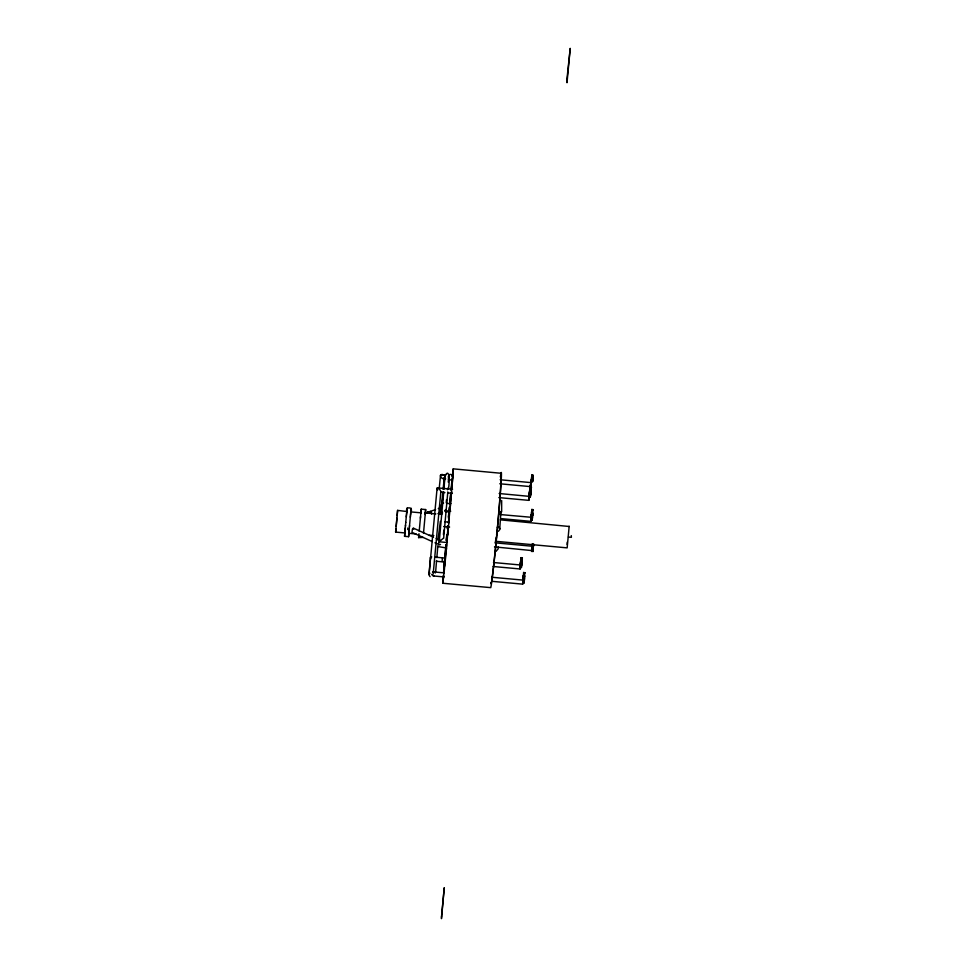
<?xml version="1.0" encoding="UTF-8"?>
<svg xmlns="http://www.w3.org/2000/svg" width="967" height="967" viewBox="0 0 967 967"><rect width="100%" height="100%" fill="white"/><g stroke="black" fill="none" stroke-linecap="round" stroke-linejoin="round"><path stroke-width="1.45" d="M500.93 511.507L499.77 528.441M531.366 515.133L530.943 521.37L501.099 518.626M532.152 545.315L532.297 543.817L531.62 551.504L531.971 546.21L494.862 542.801M405.524 525.202L404.859 532.938L395.612 532.092L397.594 510.383L406.829 511.531M413.743 529.203L413.175 528.2A3.07 0.943 -76.1 0 0 412.425 529.203L411.99 532.358L432.273 541.593M531.91 474.978L531.197 482.352L531.342 479.91L532.551 480.031L532.491 481.409L532.938 477.517L532.998 475.921L531.753 475.933L531.85 474.966C535.089 474.253 531.221 486.498 532.708 480.285M522.7 582.569L522.7 584.141L491.55 581.288M530.943 521.37L531.27 516.124L531.076 518.155M397.594 510.383L397.195 515.568M491.744 577.239L523.087 580.115L522.724 583.21L523.401 575.691L524.622 575.921L523.933 583.319L524.211 581.215M520.246 566.529L521.37 566.988L521.503 564.523M533.313 545.618L533.47 544.844L533.446 546.198L532.213 546.077M448.277 479.016C453.571 483.343 454.575 471.63 448.567 475.002M533.446 546.198L533.579 543.841L532.853 551.661L533.168 547.431M408.799 534.558L408.582 536.685L404.557 536.322L404.859 532.466M404.859 532.938L405.294 527.789M410.854 512.147C413.864 506.889 404.738 506.055 406.841 511.773M530.931 519.69L531.016 519.859M531.596 549.643L531.608 550.574L532.841 550.682L533.24 546.343M407.723 529.553L407.869 527.946M529.07 498.368L529.227 495.962M531.499 515.133L531.536 513.852L531.366 515.193L532.684 515.242L532.732 514.081L532.684 515.242M520.355 565.405L520.862 559.506L520.367 563.821M521.527 564.607C521.261 569.72 522.615 554.176 521.697 562.468M530.919 519.533L532.104 519.642L532.201 518.735C531.862 524.211 532.829 513.731 532.333 517.418M408.582 536.685L409.549 525.565M443.732 491.913L439.236 541.798L443.502 538.135M410.854 511.906L420.899 512.824M567.121 544.421L567.266 542.124M451.662 488.383L451.77 485.265L451.202 490.136M443.333 576.259L442.874 583.258L490.752 587.646A57.73 1.342 -84.7 0 0 498.44 517.188A57.73 1.342 -84.7 0 0 500.338 476.936M531.342 479.91L531.294 481.3L531.753 475.933M524.066 580.78C523.316 584.914 526.193 575.365 523.256 576.695L523.352 575.74M520.27 565.369L520.754 560.618L521.999 561.138L522.337 557.778L521.14 557.669L520.802 561.029M532.237 518.675L532.201 519.46L532.382 518.143M531.209 517.961L531.246 517.285L500.217 514.553M532.479 517.381L532.587 514.879M442.1 561.501L442.378 558.358M530.412 495.189L530.992 490.015L530.46 495.551L530.532 494.064M446.984 536.999L446.802 539.985L447.999 528.03M452.181 484.262L453.257 468.85L501.015 473.262M453.124 473.093L451.335 494.379M435.658 571.702L436.576 560.497M443.104 578.036L443.309 575.377M443.515 572.706L446.113 544.82M444.965 557.476L444.373 566.759L446.609 544.626M522.784 582.569L522.7 584.141M529.336 493.279L529.771 489.906L529.239 495.442L529.856 488.794L529.771 490.354L531.028 490.414L531.101 489L530.557 493.4M521.999 561.138L521.697 562.794M448.035 489.205C449.655 487.441 450.199 464.97 444.856 476.429M443.962 489.229L445.025 475.389L445.34 476.405M443.732 570.047L445.944 544.614M451.226 493.944L450.284 504.436M529.287 493.895L528.816 500.362L498.839 497.594M409.126 530.363L408.884 533.313L416.064 533.965M418.977 533.76L418.626 537.616L423.099 537.41M425.202 514.529L425.347 512.933L435.839 513.9M420.403 518.203L421.225 509.15L425.661 509.549L423.486 533.361M447.806 491.913L443.648 538.184M449.075 511.785L449.147 510.842M446.972 541.46L447.153 539.042L446.923 541.194M448.301 526.616L446.331 549.885M421.225 509.15L420.875 513.066M430.448 557.669L428.997 574.966L430.073 576.683M440.855 491.671L433.156 574.18M436.83 557.633L437.882 545.666M449.752 511.217L450.066 506.793M450.259 506.732L451.601 491.792M437.072 488.383L429.046 574.446L429.94 573.165M446.295 540.348L446.814 534.594M446.307 540.613L446.935 534.824M448.446 523.135L449.365 512.014L445.485 511.616M450.441 505.161L448.615 523.147M528.949 498.295L528.816 500.362M396.966 518.143L396.204 526.386M405.415 526.169L405.777 522.385M409.452 526.544L410.455 515.653M419.207 531.294L420.548 516.583M447.757 526.435L447.54 528.744M449.51 507.639L449.111 511.93M405.753 522.482L406.418 515.29M418.82 535.476L418.626 537.616M425.287 513.477L425.661 509.549M447.346 528.78L447.612 525.83M447.709 535.283L449.111 520.004M406.285 516.91L407.155 507.844M410.31 517.272L411.18 508.219M441.714 503.892L442.826 492.288M442.076 504.641L443.285 491.925M446.234 502.671L446.5 499.818M448.422 516.982L448.688 514.142M448.458 518.167L449.389 507.143M410.528 514.976L410.866 511.603M406.503 514.601L406.841 511.229M405.016 531.838L404.557 536.322M439.187 488.673L440.529 475.293M440.626 509.609L440.275 513.151M449.631 504.52L450.767 492.795M445.074 562.782L446.464 548.071M520.258 566.904L520.5 564.994L493.484 562.516M520.367 567.073L520.125 568.971L493.11 566.493M443.104 489.411L444.3 477.613M443.563 489.024L444.723 477.638M443.418 534.521L443.853 530.097M452.508 476.356L452.616 475.377M496.603 534.884L496.833 532.515M395.987 528.683L395.612 532.092M441.617 504.75L440.819 507.699L438.269 508.606M440.577 510.105L440.879 507.119M447.479 489.761L447.636 488.262M450.985 490.148L452.024 479.825M450.151 500.35L450.9 493.001M448.785 517.248L449.039 514.686M444.046 573.056L445.303 560.002M523.014 580.526L523.256 576.695M522.337 557.778L521.382 567.556L520.186 567.448L521.14 557.669M521.382 567.556L521.431 566.638M531.294 485.398L530.943 489.169L529.735 489.048L530.073 485.289L531.306 485.7L530.073 485.289M529.179 496.893L530.158 486.824L531.379 486.945L530.399 497.002L529.167 496.542L530.399 497.002M531.028 490.414L531.379 486.945M532.95 476.042L533.119 475.087M524.827 572.597L524.489 576.332L523.28 576.223L523.63 572.488L524.839 572.923L523.63 572.488M524.465 576.815L524.597 575.8M531.04 517.913C529.771 514.94 533.494 512.002 531.475 512.812M531.487 513.114L531.826 509.452L533.01 509.863L531.826 509.452M532.672 513.223L533.01 509.561M531.608 550.574L531.705 549.631C533.736 551.528 532.926 549.026 533.204 547.177M437.93 540.202L440.36 521.358M532.491 515.447L532.805 512.981L532.793 514.214L531.608 514.106L531.632 512.873M451.734 483.234L452.278 479.136M452.338 476.912L453.257 468.85M496.373 537.12L495.853 541.798M444.349 569.515L442.874 583.258M448.253 482.086L448.652 478.496M452.447 476.513L452.979 473.274M443.648 575.969L443.261 578.967L443.2 578.339M448.785 477.299L449.014 475.752L448.132 477.033M500.507 513.296L500.737 512.087L500.495 512.667M440.698 507.131L441.593 505.826M445.219 511.543L445.449 510.902M500.132 479.765L531.306 482.642L531.137 485.192L530.931 486.655L499.758 483.766M529.167 496.349L499.141 493.521M569.043 526.471L500.265 519.835M495.261 541.254L567.158 547.866L569.188 526.181M441.351 508.557L440.747 509.742L441.363 504.351L443.587 503.058M495.974 551.456L498.174 548.809L498.223 546.947M500.604 512.921L501.643 511.7L501.668 500.507M443.841 478.327L442.995 478.532A3.941 2.575 74.9 0 1 441.52 477.819L440.565 476.308A1.487 0.967 74.9 0 1 440.698 474.882L445.872 474.749M498.392 531.33L500.241 528.889L498.356 526.616M432.539 572.126L433.011 571.944A3.965 2.78 -89.8 0 1 434.534 572.222L435.295 573.008M437.882 513.682L440.71 512.631M435.573 509.597L426.266 512.8M425.021 513.199L430.46 511.555L425.021 513.175M452.568 489.229L437.265 487.876A1.511 0.641 56.4 0 0 437.181 488.806L437.725 489.882M446.561 503.336L451.009 503.734M444.832 521.757L449.292 522.168M443.66 526.544L449.595 527.075M442.995 478.532L445.642 478.774M531.391 487.271L530.158 486.824M444.893 492.626L440.662 492.179A1.511 0.641 56.4 0 0 440.759 491.248L439.792 489.604A4.001 1.692 56.4 0 0 438.353 488.202L437.531 487.839M447.89 492.904L452.387 493.315M444.796 510.661L450.731 511.217M530.907 519.206L532.104 519.642M438.837 514.178L441.834 514.456M568.415 537.048L571.388 537.314L571.279 535.609M429.348 535.198L433.845 535.609M532.321 545.025L533.554 545.134M439.236 541.798L447.383 542.547M494.488 546.875L532.841 550.682M445.666 547.818L437.942 546.585M521.153 558.019L522.337 558.128M435.476 557.197L445.449 558.104M521.37 567.194L520.186 567.448M436.262 561.271L445.086 562.081M433.53 571.896L443.974 572.863M433.675 575.981L444.071 576.936M497.268 527.293L498.476 527.619M431.741 556.944L430.653 556.98A1.475 0.81 62.6 0 0 430.533 558.152L430.75 558.684M442.523 512.848L440.771 511.084L440.988 506.515L441.085 507.131M434.981 542.813L439.707 544.796A2.756 1.571 -65.6 0 0 440.529 544.385M413.562 528.2L433.506 537.253M436.165 538.462L440.154 540.275M439.03 544.663L438.813 544.397A1.849 1.052 -65.6 0 1 438.752 543.055L439.586 541.544A2.756 1.571 -65.6 0 1 439.985 541.157M431.693 574.374L432.672 575.655A3.965 2.78 -89.8 0 0 434.195 575.933M445.424 509.573L445.521 510.238M531.306 482.642L530.931 486.655M520.5 564.994L520.125 568.971M530.943 489.169L529.735 489.048M524.489 576.332L523.28 576.223M429.674 512.123A2.381 1.124 86 0 1 430.907 511.833A2.381 1.124 86 0 1 431.633 514.142M441.822 474.386A3.941 2.575 75 0 1 443.297 475.087M491.732 580.381A40.179 0.931 -84.7 0 0 493.17 569.2A40.239 0.943 -84.7 0 0 495.672 545.799A40.276 0.943 -84.7 0 0 498.247 518.07A40.251 0.943 -84.7 0 0 500.169 493.774A40.203 0.931 -84.7 0 0 500.918 479.608A40.118 0.931 -84.7 0 0 500.628 477.517M491.441 581.88A40.094 0.931 -84.7 0 1 490.873 582.714M531.705 550.15L531.971 547.056L531.705 550.15M566.964 79.016L567.013 82.727L570.216 48.35L566.964 79.016M441.52 916.583L441.472 918.65L444.252 887.706L441.52 916.583"/></g></svg>
